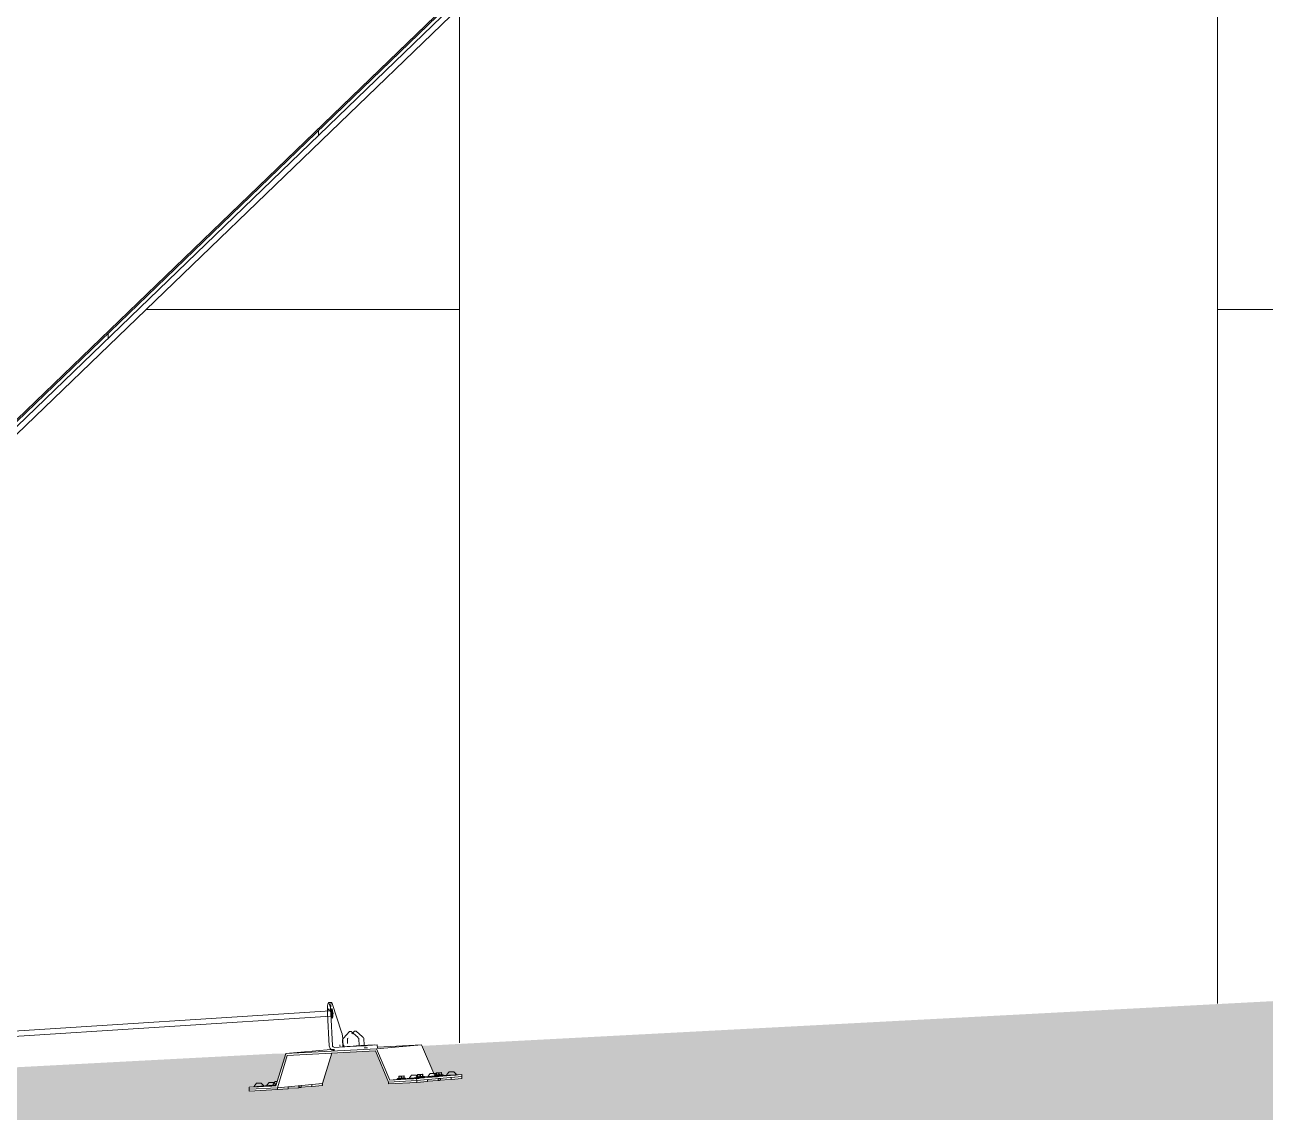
# Model space of a CAD drawing. Header units: millimetres. Extents: x 4237772 to 4686020, y -673 to 29459.
# Drawn here: x 4455952 to 4457909, y 11136 to 12852 of the extents above; entities that cross this region are included whole.
import ezdxf

# ---------------------------------------------------------------- set-up
doc = ezdxf.new("R2010")
doc.units = ezdxf.units.MM
for name, color, linetype, lineweight in [('A-ROOF-PATT', 132, 'Continuous', 5), ('A-WALL', 113, 'Continuous', 5), ('A-WALL-PATT', 111, 'Continuous', 5), ('Q-SPCQ', 91, 'Continuous', 5)]:
    doc.layers.add(name, color=color, linetype=linetype, lineweight=lineweight)

# ---------------------------------------------------------------- blocks, each defined once
blk = doc.blocks.new('Static Line_Sayfa_Metal Deck_Pan Mount - Up to 15 _ pitch - Max 2 Users-1848369-SECTION - GRIDS B1-B2')
at = {"layer": 'Q-SPCQ'}
for p, q in [((4430807.2, 11296.2), (4430069.5, 11248.9)), ((4430805.3, 11241.4), (4430802.7, 11291.9)), ((4430809, 11309.8), (4430804.1, 11309.5)), ((4430805.1, 11307.9), (4430810.9, 11289.9)), ((4430807.7, 11292.1), (4430810.3, 11241.7)), ((4430824.7, 11262.9), (4430810.1, 11308.1)), ((4430070, 11240.9), (4430807.7, 11288.2)), ((4430826.1, 11251.3), (4430826.6, 11252.2)), ((4430826.1, 11251.3), (4430826.7, 11239.7)), ((4430827.4, 11252.8), (4430826.6, 11252.2)), ((4430827.9, 11253.5), (4430827.4, 11252.8)), ((4430833.8, 11252), (4430834.3, 11252.9)), ((4430833.8, 11252), (4430834.2, 11245)), ((4430835.2, 11253.5), (4430834.3, 11252.9)), ((4430850.1, 11254.7), (4430850.6, 11254)), ((4430851.6, 11253.5), (4430850.6, 11254)), ((4430852.1, 11252.7), (4430851.6, 11253.5)), ((4430852.7, 11241), (4430852.1, 11252.7)), ((4430857.8, 11255.4), (4430858.3, 11254.7)), ((4430859.3, 11254.2), (4430858.3, 11254.7)), ((4430859.8, 11253.4), (4430859.3, 11254.2)), ((4430860.4, 11241.7), (4430859.8, 11253.4)), ((4430880, 11236.3), (4430736.6, 11228.9)), ((4430807.7, 11235.3), (4430736.6, 11228.9)), ((4430738.9, 11226), (4430878, 11233.2)), ((4430807.7, 11235.3), (4430813.6, 11235.6)), ((4430813.4, 11238.8), (4430835.2, 11240)), ((4430827, 11243.2), (4430826.8, 11247.3)), ((4430835.2, 11240), (4430860, 11241.2)), ((4430876.7, 11242.7), (4430855.3, 11241.6)), ((4430860.1, 11238), (4430865.7, 11238.3)), ((4430865.6, 11241.5), (4430873.3, 11242.2)), ((4430873.3, 11242.2), (4430881, 11242.9)), ((4430878, 11233.2), (4430898.7, 11184.1)), ((4430951, 11242.7), (4430880, 11236.3)), ((4430900.6, 11187.2), (4430880, 11236.3)), ((4430881.3, 11238), (4430881, 11242.9)), ((4430881.2, 11239.1), (4430951, 11242.7)), ((4430951, 11242.7), (4430971.7, 11193.6)), ((4430736.6, 11228.9), (4430721.2, 11178)), ((4430723.4, 11175.1), (4430738.9, 11226)), ((4430809.1, 11229.6), (4430794.5, 11181.5)), ((4430971.7, 11193.6), (4430900.6, 11187.2)), ((4430914.8, 11193.2), (4430918.5, 11193.3)), ((4430915.4, 11193.2), (4430914.8, 11193.2)), ((4430915, 11189.7), (4430914.8, 11193.2)), ((4430919.7, 11193.5), (4430915.4, 11193.2)), ((4430915.6, 11189.7), (4430915.4, 11193.2)), ((4430918.5, 11193.3), (4430922.7, 11193.6)), ((4430918.7, 11189.9), (4430918.5, 11193.3)), ((4430923.3, 11193.6), (4430919.7, 11193.5)), ((4430919.7, 11193.5), (4430919.8, 11190)), ((4430922.7, 11193.6), (4430923.3, 11193.6)), ((4430922.9, 11190.1), (4430922.7, 11193.6)), ((4430923.5, 11190.1), (4430923.3, 11193.6)), ((4431014.2, 11195.8), (4430943.1, 11189.4)), ((4431014.3, 11192.8), (4430943.3, 11186.4)), ((4430944.4, 11195.8), (4430948.1, 11196)), ((4430945, 11195.9), (4430944.4, 11195.8)), ((4430944.4, 11195.8), (4430944.6, 11192.3)), ((4430948.3, 11192.5), (4430944.6, 11192.3)), ((4430949.3, 11196.1), (4430945, 11195.9)), ((4430945, 11195.9), (4430945.2, 11192.4)), ((4430945.2, 11192.4), (4430949.4, 11192.6)), ((4430948.1, 11196), (4430952.3, 11196.2)), ((4430948.3, 11192.5), (4430948.1, 11196)), ((4430952.5, 11192.7), (4430948.3, 11192.5)), ((4430952.9, 11196.3), (4430949.3, 11196.1)), ((4430949.3, 11196.1), (4430949.4, 11192.6)), ((4430949.4, 11192.6), (4430953.1, 11192.8)), ((4430952.3, 11196.2), (4430952.9, 11196.3)), ((4430952.3, 11196.2), (4430952.5, 11192.7)), ((4430953.1, 11192.8), (4430952.5, 11192.7)), ((4430952.9, 11196.3), (4430953.1, 11192.8)), ((4430961.4, 11193.2), (4430961.5, 11191.7)), ((4430971.7, 11193.6), (4431014.2, 11195.8)), ((4430974, 11198.5), (4430977.7, 11198.7)), ((4430974.6, 11198.6), (4430974, 11198.5)), ((4430974, 11198.5), (4430974.2, 11195)), ((4430977.9, 11195.2), (4430974.2, 11195)), ((4430974.2, 11195), (4430974.8, 11195.1)), ((4430978.9, 11198.8), (4430974.6, 11198.6)), ((4430974.6, 11198.6), (4430974.8, 11195.1)), ((4430974.8, 11195.1), (4430979.1, 11195.3)), ((4430976, 11192.5), (4430975.9, 11194)), ((4430977.7, 11198.7), (4430981.9, 11198.9)), ((4430977.9, 11195.2), (4430977.7, 11198.7)), ((4430982.1, 11195.4), (4430977.9, 11195.2)), ((4430982.5, 11199), (4430978.9, 11198.8)), ((4430978.9, 11198.8), (4430979.1, 11195.3)), ((4430979.1, 11195.3), (4430982.7, 11195.5)), ((4430981.9, 11198.9), (4430982.5, 11199)), ((4430981.9, 11198.9), (4430982.1, 11195.4)), ((4430982.7, 11195.5), (4430982.1, 11195.4)), ((4430982.5, 11199), (4430982.7, 11195.5)), ((4430991, 11195.9), (4430991.1, 11194.4)), ((4430997.6, 11191.3), (4431014.3, 11192.8)), ((4431005.6, 11195.1), (4431005.6, 11196.6)), ((4431014.2, 11195.8), (4431014.3, 11192.8)), ((4431014.3, 11192.8), (4431014.5, 11189.8)), ((4430721.8, 11179.7), (4430678.7, 11175.8)), ((4430721.2, 11178), (4430678.7, 11175.8)), ((4430678.7, 11175.8), (4430678.9, 11172.8)), ((4430678.9, 11172.8), (4430723.4, 11175.1)), ((4430678.9, 11172.8), (4430723.4, 11175.1)), ((4430687.2, 11177.9), (4430687.2, 11176.4)), ((4430701.8, 11177.2), (4430701.7, 11178.7)), ((4430707, 11179), (4430707, 11177.5)), ((4430716.8, 11180.6), (4430716.8, 11179.1)), ((4430723.4, 11175.1), (4430794.5, 11181.5)), ((4430723.4, 11175.1), (4430740.2, 11176.6)), ((4430723.4, 11175.1), (4430723.6, 11172.1)), ((4430740.3, 11173.6), (4430723.6, 11172.1)), ((4430740.2, 11176.6), (4430740.3, 11173.6)), ((4430757.3, 11175.1), (4430740.3, 11174.2)), ((4430757.1, 11178.1), (4430758.9, 11178.3)), ((4430757.1, 11178.1), (4430757.3, 11175.1)), ((4430777.9, 11177), (4430757.2, 11175.9)), ((4430757.3, 11175.3), (4430760.9, 11175.4)), ((4430759.1, 11175.3), (4430757.3, 11175.1)), ((4430758.9, 11178.3), (4430760.8, 11178.4)), ((4430760.9, 11175.4), (4430759.1, 11175.3)), ((4430760.8, 11178.4), (4430760.9, 11175.4)), ((4430777.7, 11180), (4430794.5, 11181.5)), ((4430777.7, 11180), (4430777.9, 11177)), ((4430794.6, 11178.5), (4430777.9, 11177)), ((4430794.5, 11181.5), (4430794.6, 11178.5)), ((4430898.7, 11184.1), (4430943.3, 11186.4)), ((4430898.7, 11184.1), (4430943.3, 11186.4)), ((4430898.7, 11184.1), (4430898.9, 11181.1)), ((4430943.4, 11183.4), (4430898.9, 11181.1)), ((4430943.1, 11189.4), (4430900.6, 11187.2)), ((4430918.7, 11189.9), (4430915, 11189.7)), ((4430915, 11189.7), (4430915.6, 11189.7)), ((4430915.6, 11189.7), (4430919.8, 11190)), ((4430922.9, 11190.1), (4430918.7, 11189.9)), ((4430919.8, 11190), (4430923.5, 11190.1)), ((4430923.5, 11190.1), (4430922.9, 11190.1)), ((4430931.8, 11190.5), (4430931.8, 11189)), ((4430943.3, 11186.4), (4430943.1, 11189.4)), ((4430943.3, 11186.4), (4430960, 11187.9)), ((4430943.3, 11186.4), (4430943.4, 11183.4)), ((4430960.2, 11184.9), (4430943.4, 11183.4)), ((4430944.6, 11192.3), (4430945.2, 11192.4)), ((4430946.4, 11189.8), (4430946.3, 11191.3)), ((4430960.2, 11184.9), (4430960, 11187.9)), ((4430977.1, 11186.4), (4430960.1, 11185.6)), ((4430977, 11189.4), (4430978.8, 11189.6)), ((4430977, 11189.4), (4430977.1, 11186.4)), ((4430997.7, 11188.3), (4430977.1, 11187.2)), ((4430977.1, 11186.6), (4430980.8, 11186.8)), ((4430979, 11186.6), (4430977.1, 11186.4)), ((4430978.8, 11189.6), (4430980.6, 11189.8)), ((4430980.8, 11186.8), (4430979, 11186.6)), ((4430980.6, 11189.8), (4430980.8, 11186.8)), ((4430997.7, 11188.3), (4430997.6, 11191.3)), ((4431014.5, 11189.8), (4430997.7, 11188.3)), ((4430678.9, 11172.8), (4430679, 11169.8)), ((4430723.6, 11172.1), (4430679, 11169.8))]:
    blk.add_line(p, q, dxfattribs=at)
at = {"layer": 'Q-SPCQ', "flags": 128}
for points in [[(4430827.9, 11253.5), (4430837.1, 11263.7), (4430837.8, 11263.8), (4430838, 11263.8), (4430838.1, 11263.8), (4430838.2, 11263.8), (4430838.3, 11263.8), (4430838.3, 11263.8), (4430838.3, 11263.8), (4430838.3, 11263.8), (4430838.4, 11263.8), (4430838.4, 11263.8), (4430838.4, 11263.8), (4430838.4, 11263.8), (4430838.4, 11263.8), (4430838.4, 11263.8), (4430838.4, 11263.8), (4430838.4, 11263.8)], [(4430850.1, 11254.7), (4430839.8, 11263.8), (4430839.2, 11263.8), (4430838.9, 11263.8), (4430838.8, 11263.8), (4430838.8, 11263.8), (4430838.7, 11263.8), (4430838.7, 11263.8), (4430838.6, 11263.8), (4430838.6, 11263.8), (4430838.6, 11263.8), (4430838.6, 11263.8), (4430838.6, 11263.8), (4430838.6, 11263.8), (4430838.6, 11263.8), (4430838.6, 11263.8), (4430838.6, 11263.8), (4430838.5, 11263.8)], [(4430840.9, 11260), (4430844.9, 11264.4), (4430845.5, 11264.5), (4430845.8, 11264.5), (4430845.9, 11264.5), (4430845.9, 11264.5), (4430846, 11264.5), (4430846, 11264.5), (4430846, 11264.5), (4430846.1, 11264.5), (4430846.1, 11264.5), (4430846.1, 11264.5), (4430846.1, 11264.5), (4430846.1, 11264.5), (4430846.1, 11264.5), (4430846.1, 11264.5), (4430846.1, 11264.5), (4430846.1, 11264.5)], [(4430857.8, 11255.4), (4430847.6, 11264.5), (4430846.9, 11264.5), (4430846.7, 11264.5), (4430846.5, 11264.5), (4430846.5, 11264.5), (4430846.4, 11264.5), (4430846.4, 11264.5), (4430846.4, 11264.5), (4430846.4, 11264.5), (4430846.3, 11264.5), (4430846.3, 11264.5), (4430846.3, 11264.5), (4430846.3, 11264.5), (4430846.3, 11264.5), (4430846.3, 11264.5), (4430846.3, 11264.5), (4430846.3, 11264.5)], [(4430931.8, 11190.5), (4430935.1, 11194.7), (4430935.3, 11194.7), (4430935.4, 11194.7), (4430935.5, 11194.7), (4430935.5, 11194.7), (4430935.6, 11194.8), (4430935.6, 11194.8), (4430935.7, 11194.8), (4430935.7, 11194.8), (4430935.8, 11194.8), (4430935.8, 11194.8), (4430935.9, 11194.8), (4430936, 11194.8), (4430936, 11194.8), (4430936.1, 11194.8), (4430936.2, 11194.8), (4430936.3, 11194.8), (4430936.3, 11194.8), (4430936.4, 11194.8), (4430936.5, 11194.8), (4430936.6, 11194.8), (4430936.7, 11194.8), (4430936.8, 11194.8), (4430936.9, 11194.8), (4430937.1, 11194.8), (4430937.2, 11194.8), (4430937.3, 11194.9), (4430937.4, 11194.9), (4430937.5, 11194.9), (4430937.6, 11194.9), (4430937.8, 11194.9), (4430937.9, 11194.9), (4430938, 11194.9), (4430938.2, 11194.9), (4430938.3, 11194.9), (4430938.4, 11194.9), (4430938.5, 11194.9), (4430938.7, 11194.9), (4430938.8, 11194.9), (4430938.9, 11194.9), (4430939.1, 11194.9), (4430939.2, 11195), (4430939.3, 11195)], [(4430946.3, 11191.3), (4430942.6, 11195.1), (4430942.4, 11195.1), (4430942.3, 11195.1), (4430942.2, 11195.1), (4430942.2, 11195.1), (4430942.1, 11195.1), (4430942.1, 11195.1), (4430942, 11195.1), (4430942, 11195.1), (4430941.9, 11195.1), (4430941.9, 11195.1), (4430941.8, 11195.1), (4430941.7, 11195.1), (4430941.7, 11195.1), (4430941.6, 11195.1), (4430941.5, 11195.1), (4430941.4, 11195.1), (4430941.3, 11195.1), (4430941.3, 11195.1), (4430941.2, 11195.1), (4430941.1, 11195), (4430941, 11195), (4430940.9, 11195), (4430940.7, 11195), (4430940.6, 11195), (4430940.5, 11195), (4430940.4, 11195), (4430940.3, 11195), (4430940.2, 11195), (4430940, 11195), (4430939.9, 11195), (4430939.8, 11195), (4430939.7, 11195), (4430939.5, 11195), (4430939.4, 11195), (4430939.3, 11195)], [(4430941.7, 11190.7), (4430942.9, 11192.2), (4430943, 11192.3), (4430943.1, 11192.3), (4430943.1, 11192.3), (4430943.2, 11192.3), (4430943.2, 11192.3), (4430943.3, 11192.3), (4430943.3, 11192.3), (4430943.4, 11192.3), (4430943.5, 11192.3), (4430943.6, 11192.3), (4430943.7, 11192.3), (4430943.8, 11192.3), (4430943.9, 11192.3), (4430944.1, 11192.3), (4430944.2, 11192.3), (4430944.4, 11192.4), (4430944.5, 11192.4), (4430944.7, 11192.4), (4430944.8, 11192.4), (4430945, 11192.4), (4430945.2, 11192.4), (4430945.3, 11192.4), (4430945.5, 11192.4), (4430945.7, 11192.4), (4430945.9, 11192.4), (4430946.1, 11192.5), (4430946.3, 11192.5), (4430946.5, 11192.5), (4430946.8, 11192.5), (4430947, 11192.5), (4430947.2, 11192.5), (4430947.4, 11192.5), (4430947.6, 11192.5), (4430947.9, 11192.5), (4430948.1, 11192.6), (4430948.3, 11192.6), (4430948.6, 11192.6), (4430948.8, 11192.6), (4430949, 11192.6), (4430949.3, 11192.6), (4430949.5, 11192.6), (4430949.6, 11192.6)], [(4430956.2, 11191.5), (4430954.8, 11192.9), (4430954.7, 11192.9), (4430954.7, 11192.9), (4430954.6, 11192.9), (4430954.6, 11192.9), (4430954.5, 11192.9), (4430954.4, 11192.9), (4430954.4, 11192.9), (4430954.3, 11192.9), (4430954.2, 11192.9), (4430954.1, 11192.9), (4430954, 11192.8), (4430953.9, 11192.8), (4430953.8, 11192.8), (4430953.6, 11192.8), (4430953.5, 11192.8), (4430953.4, 11192.8), (4430953.2, 11192.8), (4430953, 11192.8), (4430952.9, 11192.8), (4430952.7, 11192.8), (4430952.5, 11192.8), (4430952.4, 11192.8), (4430952.2, 11192.8), (4430952, 11192.8), (4430951.8, 11192.7), (4430951.6, 11192.7), (4430951.4, 11192.7), (4430951.2, 11192.7), (4430950.9, 11192.7), (4430950.7, 11192.7), (4430950.5, 11192.7), (4430950.3, 11192.7), (4430950.1, 11192.7), (4430949.8, 11192.6), (4430949.6, 11192.6), (4430949.6, 11192.6)], [(4430961.4, 11193.2), (4430964.7, 11197.4), (4430964.9, 11197.4), (4430965, 11197.4), (4430965.1, 11197.4), (4430965.1, 11197.4), (4430965.2, 11197.4), (4430965.2, 11197.4), (4430965.3, 11197.4), (4430965.3, 11197.4), (4430965.4, 11197.4), (4430965.4, 11197.4), (4430965.5, 11197.4), (4430965.6, 11197.4), (4430965.6, 11197.4), (4430965.7, 11197.4), (4430965.8, 11197.5), (4430965.9, 11197.5), (4430966, 11197.5), (4430966, 11197.5), (4430966.1, 11197.5), (4430966.2, 11197.5), (4430966.3, 11197.5), (4430966.4, 11197.5), (4430966.5, 11197.5), (4430966.7, 11197.5), (4430966.8, 11197.5), (4430966.9, 11197.5), (4430967, 11197.5), (4430967.1, 11197.5), (4430967.3, 11197.5), (4430967.4, 11197.5), (4430967.5, 11197.5), (4430967.6, 11197.6), (4430967.8, 11197.6), (4430967.9, 11197.6), (4430968, 11197.6), (4430968.2, 11197.6), (4430968.3, 11197.6), (4430968.4, 11197.6), (4430968.5, 11197.6), (4430968.7, 11197.6), (4430968.8, 11197.6), (4430968.9, 11197.6)], [(4430975.9, 11194), (4430972.2, 11197.8), (4430972, 11197.8), (4430971.9, 11197.8), (4430971.8, 11197.8), (4430971.8, 11197.8), (4430971.7, 11197.8), (4430971.7, 11197.8), (4430971.6, 11197.8), (4430971.6, 11197.8), (4430971.5, 11197.8), (4430971.5, 11197.7), (4430971.4, 11197.7), (4430971.3, 11197.7), (4430971.3, 11197.7), (4430971.2, 11197.7), (4430971.1, 11197.7), (4430971, 11197.7), (4430971, 11197.7), (4430970.9, 11197.7), (4430970.8, 11197.7), (4430970.7, 11197.7), (4430970.6, 11197.7), (4430970.5, 11197.7), (4430970.4, 11197.7), (4430970.2, 11197.7), (4430970.1, 11197.7), (4430970, 11197.7), (4430969.9, 11197.7), (4430969.8, 11197.7), (4430969.7, 11197.7), (4430969.5, 11197.7), (4430969.4, 11197.6), (4430969.3, 11197.6), (4430969.1, 11197.6), (4430969, 11197.6), (4430968.9, 11197.6)], [(4430971.3, 11193.4), (4430972.5, 11194.9), (4430972.6, 11194.9), (4430972.7, 11194.9), (4430972.7, 11194.9), (4430972.8, 11194.9), (4430972.8, 11194.9), (4430972.9, 11194.9), (4430973, 11195), (4430973, 11195), (4430973.1, 11195), (4430973.2, 11195), (4430973.3, 11195), (4430973.4, 11195), (4430973.6, 11195), (4430973.7, 11195), (4430973.8, 11195), (4430974, 11195), (4430974.1, 11195), (4430974.3, 11195), (4430974.4, 11195), (4430974.6, 11195.1), (4430974.8, 11195.1), (4430975, 11195.1), (4430975.1, 11195.1), (4430975.3, 11195.1), (4430975.5, 11195.1), (4430975.7, 11195.1), (4430975.9, 11195.1), (4430976.1, 11195.1), (4430976.4, 11195.1), (4430976.6, 11195.2), (4430976.8, 11195.2), (4430977, 11195.2), (4430977.2, 11195.2), (4430977.5, 11195.2), (4430977.7, 11195.2), (4430977.9, 11195.2), (4430978.2, 11195.2), (4430978.4, 11195.3), (4430978.6, 11195.3), (4430978.9, 11195.3), (4430979.1, 11195.3), (4430979.2, 11195.3)], [(4430985.8, 11194.1), (4430984.4, 11195.5), (4430984.3, 11195.5), (4430984.3, 11195.5), (4430984.2, 11195.5), (4430984.2, 11195.5), (4430984.1, 11195.5), (4430984, 11195.5), (4430984, 11195.5), (4430983.9, 11195.5), (4430983.8, 11195.5), (4430983.7, 11195.5), (4430983.6, 11195.5), (4430983.5, 11195.5), (4430983.4, 11195.5), (4430983.2, 11195.5), (4430983.1, 11195.5), (4430983, 11195.5), (4430982.8, 11195.5), (4430982.7, 11195.5), (4430982.5, 11195.5), (4430982.3, 11195.5), (4430982.1, 11195.4), (4430982, 11195.4), (4430981.8, 11195.4), (4430981.6, 11195.4), (4430981.4, 11195.4), (4430981.2, 11195.4), (4430981, 11195.4), (4430980.8, 11195.4), (4430980.6, 11195.4), (4430980.3, 11195.4), (4430980.1, 11195.3), (4430979.9, 11195.3), (4430979.7, 11195.3), (4430979.4, 11195.3), (4430979.2, 11195.3), (4430979.2, 11195.3)], [(4430991, 11195.9), (4430994.3, 11200), (4430994.5, 11200.1), (4430994.6, 11200.1), (4430994.7, 11200.1), (4430994.7, 11200.1), (4430994.8, 11200.1), (4430994.8, 11200.1), (4430994.9, 11200.1), (4430994.9, 11200.1), (4430995, 11200.1), (4430995, 11200.1), (4430995.1, 11200.1), (4430995.2, 11200.1), (4430995.2, 11200.1), (4430995.3, 11200.1), (4430995.4, 11200.1), (4430995.5, 11200.1), (4430995.6, 11200.1), (4430995.6, 11200.1), (4430995.7, 11200.1), (4430995.8, 11200.1), (4430995.9, 11200.1), (4430996, 11200.2), (4430996.2, 11200.2), (4430996.3, 11200.2), (4430996.4, 11200.2), (4430996.5, 11200.2), (4430996.6, 11200.2), (4430996.7, 11200.2), (4430996.9, 11200.2), (4430997, 11200.2), (4430997.1, 11200.2), (4430997.2, 11200.2), (4430997.4, 11200.2), (4430997.5, 11200.2), (4430997.6, 11200.2), (4430997.8, 11200.2), (4430997.9, 11200.3), (4430998, 11200.3), (4430998.2, 11200.3), (4430998.3, 11200.3), (4430998.4, 11200.3), (4430998.5, 11200.3)], [(4431005.6, 11196.6), (4431001.8, 11200.4), (4431001.6, 11200.4), (4431001.5, 11200.4), (4431001.4, 11200.4), (4431001.4, 11200.4), (4431001.3, 11200.4), (4431001.3, 11200.4), (4431001.2, 11200.4), (4431001.2, 11200.4), (4431001.1, 11200.4), (4431001.1, 11200.4), (4431001, 11200.4), (4431001, 11200.4), (4431000.9, 11200.4), (4431000.8, 11200.4), (4431000.7, 11200.4), (4431000.6, 11200.4), (4431000.6, 11200.4), (4431000.5, 11200.4), (4431000.4, 11200.4), (4431000.3, 11200.4), (4431000.2, 11200.4), (4431000.1, 11200.4), (4431000, 11200.4), (4430999.8, 11200.4), (4430999.7, 11200.3), (4430999.6, 11200.3), (4430999.5, 11200.3), (4430999.4, 11200.3), (4430999.3, 11200.3), (4430999.1, 11200.3), (4430999, 11200.3), (4430998.9, 11200.3), (4430998.8, 11200.3), (4430998.6, 11200.3), (4430998.5, 11200.3)], [(4430687.2, 11177.9), (4430690.5, 11182.1), (4430690.7, 11182.1), (4430690.8, 11182.1), (4430690.9, 11182.1), (4430690.9, 11182.1), (4430691, 11182.1), (4430691, 11182.1), (4430691.1, 11182.2), (4430691.1, 11182.2), (4430691.2, 11182.2), (4430691.2, 11182.2), (4430691.3, 11182.2), (4430691.3, 11182.2), (4430691.4, 11182.2), (4430691.5, 11182.2), (4430691.6, 11182.2), (4430691.7, 11182.2), (4430691.7, 11182.2), (4430691.8, 11182.2), (4430691.9, 11182.2), (4430692, 11182.2), (4430692.1, 11182.2), (4430692.2, 11182.2), (4430692.3, 11182.2), (4430692.4, 11182.2), (4430692.6, 11182.2), (4430692.7, 11182.2), (4430692.8, 11182.3), (4430692.9, 11182.3), (4430693, 11182.3), (4430693.2, 11182.3), (4430693.3, 11182.3), (4430693.4, 11182.3), (4430693.5, 11182.3), (4430693.7, 11182.3), (4430693.8, 11182.3), (4430693.9, 11182.3), (4430694.1, 11182.3), (4430694.2, 11182.3), (4430694.3, 11182.3), (4430694.5, 11182.3), (4430694.6, 11182.3), (4430694.7, 11182.4)], [(4430701.7, 11178.7), (4430698, 11182.5), (4430697.8, 11182.5), (4430697.7, 11182.5), (4430697.6, 11182.5), (4430697.6, 11182.5), (4430697.5, 11182.5), (4430697.5, 11182.5), (4430697.4, 11182.5), (4430697.4, 11182.5), (4430697.3, 11182.5), (4430697.3, 11182.5), (4430697.2, 11182.5), (4430697.1, 11182.5), (4430697.1, 11182.5), (4430697, 11182.5), (4430696.9, 11182.5), (4430696.8, 11182.5), (4430696.7, 11182.5), (4430696.6, 11182.5), (4430696.6, 11182.4), (4430696.5, 11182.4), (4430696.4, 11182.4), (4430696.2, 11182.4), (4430696.1, 11182.4), (4430696, 11182.4), (4430695.9, 11182.4), (4430695.8, 11182.4), (4430695.7, 11182.4), (4430695.6, 11182.4), (4430695.4, 11182.4), (4430695.3, 11182.4), (4430695.2, 11182.4), (4430695.1, 11182.4), (4430694.9, 11182.4), (4430694.8, 11182.4), (4430694.7, 11182.4)], [(4430707, 11179), (4430710.3, 11183.1), (4430710.5, 11183.1), (4430710.6, 11183.2), (4430710.7, 11183.2), (4430710.7, 11183.2), (4430710.8, 11183.2), (4430710.8, 11183.2), (4430710.9, 11183.2), (4430710.9, 11183.2), (4430711, 11183.2), (4430711, 11183.2), (4430711.1, 11183.2), (4430711.2, 11183.2), (4430711.2, 11183.2), (4430711.3, 11183.2), (4430711.4, 11183.2), (4430711.5, 11183.2), (4430711.5, 11183.2), (4430711.6, 11183.2), (4430711.7, 11183.2), (4430711.8, 11183.2), (4430711.9, 11183.2), (4430712, 11183.2), (4430712.1, 11183.2), (4430712.3, 11183.3), (4430712.4, 11183.3), (4430712.5, 11183.3), (4430712.6, 11183.3), (4430712.7, 11183.3), (4430712.8, 11183.3), (4430713, 11183.3), (4430713.1, 11183.3), (4430713.2, 11183.3), (4430713.4, 11183.3), (4430713.5, 11183.3), (4430713.6, 11183.3), (4430713.7, 11183.3), (4430713.9, 11183.3), (4430714, 11183.3), (4430714.1, 11183.4), (4430714.3, 11183.4), (4430714.4, 11183.4), (4430714.5, 11183.4)], [(4430721.5, 11179.7), (4430717.8, 11183.5), (4430717.6, 11183.5), (4430717.5, 11183.5), (4430717.4, 11183.5), (4430717.4, 11183.5), (4430717.3, 11183.5), (4430717.3, 11183.5), (4430717.2, 11183.5), (4430717.2, 11183.5), (4430717.1, 11183.5), (4430717.1, 11183.5), (4430717, 11183.5), (4430716.9, 11183.5), (4430716.9, 11183.5), (4430716.8, 11183.5), (4430716.7, 11183.5), (4430716.6, 11183.5), (4430716.5, 11183.5), (4430716.5, 11183.5), (4430716.4, 11183.5), (4430716.3, 11183.5), (4430716.2, 11183.5), (4430716.1, 11183.5), (4430715.9, 11183.4), (4430715.8, 11183.4), (4430715.7, 11183.4), (4430715.6, 11183.4), (4430715.5, 11183.4), (4430715.4, 11183.4), (4430715.2, 11183.4), (4430715.1, 11183.4), (4430715, 11183.4), (4430714.9, 11183.4), (4430714.7, 11183.4), (4430714.6, 11183.4), (4430714.5, 11183.4)], [(4430716.8, 11180.6), (4430720.1, 11184.8), (4430720.3, 11184.8), (4430720.4, 11184.8), (4430720.5, 11184.8), (4430720.5, 11184.8), (4430720.6, 11184.8), (4430720.6, 11184.8), (4430720.7, 11184.8), (4430720.7, 11184.8), (4430720.8, 11184.8), (4430720.8, 11184.8), (4430720.9, 11184.8), (4430721, 11184.8), (4430721, 11184.8), (4430721.1, 11184.8), (4430721.2, 11184.8), (4430721.3, 11184.9), (4430721.3, 11184.9), (4430721.4, 11184.9), (4430721.5, 11184.9), (4430721.6, 11184.9), (4430721.7, 11184.9), (4430721.8, 11184.9), (4430721.9, 11184.9), (4430722.1, 11184.9), (4430722.2, 11184.9), (4430722.3, 11184.9), (4430722.4, 11184.9), (4430722.5, 11184.9), (4430722.6, 11184.9), (4430722.8, 11184.9), (4430722.9, 11184.9), (4430723, 11185), (4430723.2, 11185)], [(4430912.1, 11188), (4430913.3, 11189.6), (4430913.4, 11189.6), (4430913.5, 11189.6), (4430913.5, 11189.6), (4430913.6, 11189.6), (4430913.6, 11189.6), (4430913.7, 11189.6), (4430913.7, 11189.6), (4430913.8, 11189.6), (4430913.9, 11189.6), (4430914, 11189.6), (4430914.1, 11189.6), (4430914.2, 11189.7), (4430914.3, 11189.7), (4430914.5, 11189.7), (4430914.6, 11189.7), (4430914.7, 11189.7), (4430914.9, 11189.7), (4430915.1, 11189.7), (4430915.2, 11189.7), (4430915.4, 11189.7), (4430915.6, 11189.7), (4430915.7, 11189.7), (4430915.9, 11189.8), (4430916.1, 11189.8), (4430916.3, 11189.8), (4430916.5, 11189.8), (4430916.7, 11189.8), (4430916.9, 11189.8), (4430917.2, 11189.8), (4430917.4, 11189.8), (4430917.6, 11189.8), (4430917.8, 11189.9), (4430918, 11189.9), (4430918.3, 11189.9), (4430918.5, 11189.9), (4430918.7, 11189.9), (4430919, 11189.9), (4430919.2, 11189.9), (4430919.4, 11189.9), (4430919.6, 11190), (4430919.9, 11190), (4430920, 11190)], [(4430926.6, 11188.8), (4430925.2, 11190.2), (4430925.1, 11190.2), (4430925, 11190.2), (4430925, 11190.2), (4430924.9, 11190.2), (4430924.9, 11190.2), (4430924.8, 11190.2), (4430924.8, 11190.2), (4430924.7, 11190.2), (4430924.6, 11190.2), (4430924.5, 11190.2), (4430924.4, 11190.2), (4430924.3, 11190.2), (4430924.2, 11190.2), (4430924, 11190.2), (4430923.9, 11190.2), (4430923.7, 11190.2), (4430923.6, 11190.2), (4430923.4, 11190.1), (4430923.3, 11190.1), (4430923.1, 11190.1), (4430922.9, 11190.1), (4430922.8, 11190.1), (4430922.6, 11190.1), (4430922.4, 11190.1), (4430922.2, 11190.1), (4430922, 11190.1), (4430921.8, 11190.1), (4430921.6, 11190.1), (4430921.3, 11190), (4430921.1, 11190), (4430920.9, 11190), (4430920.7, 11190), (4430920.5, 11190), (4430920.2, 11190), (4430920, 11190), (4430920, 11190)]]:
    blk.add_lwpolyline(points, dxfattribs=at)
at = {"layer": 'Q-SPCQ'}
for centre, major_axis, ratio, start_param, end_param in [((4430805, 11292.1), (-0.9, 17.5), 0.129148, 5.834342, 7.858924), ((4430809.9, 11292.3), (-0.9, 17.5), 0.129148, 5.834342, 7.858924), ((4430805, 11292.1), (-0.39, 7.49), 0.129148, 5.24093, 7.073526), ((4430807.4, 11292.2), (-0.36, 3.98), 0.991613, 4.67446, 6.245256), ((4430809.9, 11292.3), (-0.39, 7.49), 0.129148, 4.717331, 7.858924), ((4430809.9, 11292.3), (-0.39, 7.49), 0.129148, 1.575739, 4.717331), ((4430807.4, 11292.2), (-0.36, 3.98), 0.991613, 3.627263, 4.67446), ((4430824.6, 11247.1), (-0.9, 17.5), 0.129148, 4.717331, 5.834342), ((4430813.3, 11241.8), (-0.72, 7.97), 0.991613, 1.532867, 3.103664), ((4430813.3, 11241.8), (-0.27, 2.99), 0.991613, 1.532867, 3.103664), ((4430830, 11243.3), (-0.72, 7.97), 0.991613, 1.532867, 1.794667), ((4430839.7, 11240.4), (13, 0.7), 0.004901, 3.141593, 4.582878), ((4430839.7, 11240.4), (13, 0.7), 0.004901, 2.600407, 3.012082), ((4430830, 11243.3), (-0.27, 2.99), 0.991613, 1.532867, 2.580065), ((4430839.7, 11240.4), (13, 0.7), 0.004901, 4.582878, 6.153674), ((4430847.4, 11241.1), (13, 0.7), 0.004901, 4.734789, 7.155319), ((4430839.7, 11240.4), (13, 0.7), 0.004901, 0, 0.872133), ((4430860.6, 11241.3), (4.99, 0.26), 0.004901, 4.582878, 6.153674), ((4430968.7, 11192.1), (7.29, 0.38), 0.004901, 4.582878, 7.724471), ((4430978.5, 11193.7), (7.27, 0.38), 0.004901, 1.441285, 4.582878), ((4430978.5, 11193.7), (7.27, 0.38), 0.004901, 4.582878, 7.724471), ((4430998.3, 11194.8), (7.29, 0.38), 0.004901, 1.441285, 4.582878), ((4430998.3, 11194.8), (7.29, 0.38), 0.004901, 4.582878, 7.724471), ((4430694.5, 11176.8), (7.29, 0.38), 0.004901, 1.441285, 4.582878), ((4430694.5, 11176.8), (7.29, 0.38), 0.004901, 4.582878, 7.724471), ((4430714.3, 11177.8), (7.29, 0.38), 0.004901, 1.441285, 4.582878), ((4430714.3, 11177.8), (7.29, 0.38), 0.004901, 4.582878, 6.283185), ((4430714.3, 11177.8), (7.29, 0.38), 0.004901, 0.394088, 1.441285), ((4430724.1, 11179.5), (7.29, 0.38), 0.004901, 1.96472, 4.310386), ((4430919.3, 11188.4), (7.27, 0.38), 0.004901, 1.441285, 4.582878), ((4430919.3, 11188.4), (7.27, 0.38), 0.004901, 4.582878, 7.724471), ((4430939.1, 11189.4), (7.29, 0.38), 0.004901, 1.441285, 4.582878), ((4430939.1, 11189.4), (7.29, 0.38), 0.004901, 4.582878, 7.724471), ((4430948.9, 11191.1), (7.27, 0.38), 0.004901, 1.441285, 4.582878), ((4430948.9, 11191.1), (7.27, 0.38), 0.004901, 4.582878, 7.724471), ((4430968.7, 11192.1), (7.29, 0.38), 0.004901, 1.441285, 4.582878)]:
    blk.add_ellipse(centre, major_axis=major_axis, ratio=ratio, start_param=start_param, end_param=end_param, dxfattribs=at)

msp = doc.modelspace()

# ---------------------------------------------------------------- hatches: boundary and pattern name
at = {"layer": 'A-ROOF-PATT'}
h = msp.add_hatch(dxfattribs=at)
h.set_pattern_fill('FP_187', color=256, style=0, pattern_type=2)
h.set_pattern_definition([(3.013, (37691.9309, -226018.123), (-31.18210451525, -1.0529e-05), [])])
h.paths.add_polyline_path([(4446822.7, 10371.9), (4446831.5, 10372.4), (4446831.7, 10369.1), (4446837.2, 10370), (4446837.1, 10372.7), (4446822.1, 10371.9)])
h.paths.add_polyline_path([(4447460.8, 10390.4), (4447461.4, 10390.4), (4447460.8, 10426.5)])
h.paths.add_polyline_path([(4435506.2, 9766.6), (4446705.4, 10350.9), (4446710.4, 10360.2), (4446785.1, 10367.4), (4446784.9, 10370), (4446800.8, 10373.4), (4446800.3, 10382.5), (4446826.3, 10384), (4446826.9, 10372.6), (4446852.5, 10373.8), (4446852.8, 10370.2), (4446922.5, 10373.8), (4446927.3, 10362.5), (4447460.8, 10390.4), (4447462.7, 10427.3), (4447531.2, 10432.2), (4447531.1, 10434.1), (4447580.2, 10434.4), (4447580.2, 10434.2), (4447680.2, 10437.1), (4447680.7, 10432.2), (4447684.4, 10402), (4461505.4, 11123.2), (4461702.7, 11188.8), (4461702.7, 11216.8), (4461413.3, 11202), (4461413.3, 11495.4), (4461113.1, 11479.6), (4461111.4, 11277.7), (4460816.9, 11226.6), (4460803.9, 11228.3), (4460788.7, 11235.7), (4460779, 11244.5), (4460771.9, 11255.5), (4460768, 11268), (4460767.5, 11281), (4460770.3, 11293.8), (4460775.3, 11303.8), (4460785.5, 11315), (4460797.5, 11322.2), (4460814.6, 11327), (4461013.1, 11362), (4461013.1, 11474.3), (4456579.3, 11241.1), (4456599.2, 11193.6), (4456641.7, 11195.8), (4456641.7, 11189.8), (4456526.4, 11181.1), (4456524.9, 11187.2), (4456505.6, 11233.2), (4456436.4, 11228.9), (4456419.8, 11178.3), (4456306.6, 11169.8), (4456306.4, 11175.8), (4456349.2, 11179.6), (4456366.4, 11229.1), (4456348.5, 11228.9), (4455705.8, 11195.1), (4455707.7, 11174), (4455697.4, 11174.6), (4455696, 11175), (4455694.3, 11174.9), (4455693.6, 11194.5), (4454961.7, 11155.2), (4454964.9, 11107.2), (4454954.6, 11107.7), (4454953.8, 11108.2), (4454951.5, 11108.1), (4454949.8, 11155.3), (4454420.5, 11126), (4454221.1, 11106), (4454218.8, 11104), (4454220.6, 11056.5), (4454222.1, 11040.3), (4454211.8, 11040.9), (4454211.1, 11041.4), (4454208.8, 11041.3), (4454206.2, 11096.3), (4454207, 11103.2), (4454208.5, 11103.3), (4454208.5, 11104.4), (4454203, 11105.2), (4454198.4, 11106), (4453478.3, 11039.1), (4453476, 11037.1), (4453477.9, 10989.7), (4453479.4, 10973.5), (4453469.1, 10974.1), (4453468.3, 10974.5), (4453466, 10974.4), (4453463.5, 11029.4), (4453464.3, 11036.4), (4453465.7, 11036.5), (4453465.7, 11037.5), (4453460.3, 11038.3), (4453455.7, 11039.1), (4452735.5, 10972.3), (4452733.2, 10970.3), (4452735.1, 10922.9), (4452736.6, 10906.7), (4452726.3, 10907.2), (4452725.5, 10907.7), (4452723.2, 10907.6), (4452720.7, 10962.6), (4452721.5, 10969.6), (4452723, 10969.6), (4452722.9, 10970.7), (4452717.5, 10971.5), (4452712.9, 10972.3), (4451992.8, 10905.4), (4451990.4, 10903.5), (4451992.3, 10856), (4451993.8, 10839.8), (4451983.5, 10840.4), (4451982.7, 10840.9), (4451980.5, 10840.7), (4451977.9, 10895.7), (4451978.7, 10902.7), (4451980.2, 10902.8), (4451980.1, 10903.9), (4451974.7, 10904.7), (4451970.1, 10905.5), (4451250, 10838.6), (4451247.7, 10836.6), (4451249.5, 10789.2), (4451251.1, 10773), (4451240.7, 10773.6), (4451240, 10774), (4451237.7, 10773.9), (4451235.1, 10828.9), (4451235.9, 10835.9), (4451237.4, 10836), (4451237.4, 10837), (4451232, 10837.8), (4451227.3, 10838.6), (4450507.2, 10771.8), (4450504.9, 10769.8), (4450506.8, 10722.3), (4450508.3, 10706.2), (4450498, 10706.7), (4450497.2, 10707.2), (4450494.9, 10707.1), (4450492.4, 10762.1), (4450493.2, 10769.1), (4450494.7, 10769.1), (4450494.6, 10770.2), (4450489.2, 10771), (4450484.6, 10771.8), (4449764.4, 10704.9), (4449762.1, 10703), (4449764, 10655.5), (4449765.5, 10639.3), (4449755.2, 10639.9), (4449755, 10640.4), (4449752.1, 10640.2), (4449749.6, 10695.2), (4449750.4, 10702.2), (4449751.9, 10702.3), (4449751.8, 10703.4), (4449746.4, 10704.2), (4449741.8, 10705), (4449021.7, 10638.1), (4449019.4, 10636.1), (4449021.2, 10588.7), (4449022.7, 10572.5), (4449012.4, 10573.1), (4449011.7, 10573.5), (4449009.4, 10573.4), (4449006.8, 10628.4), (4449007.6, 10635.4), (4449009.1, 10635.5), (4449009, 10636.5), (4449003.6, 10637.3), (4448999, 10638.1), (4448278.9, 10571.3), (4448276.6, 10569.3), (4448279.4, 10511.8), (4448280, 10505.6), (4448269.6, 10507), (4448269.5, 10506.7), (4448266.6, 10508.8), (4448264, 10561.6), (4448264.8, 10568.6), (4448266.3, 10568.6), (4448266.3, 10569.7), (4448260.9, 10570.5), (4448256.3, 10571.3), (4447536.1, 10504.4), (4447533.8, 10502.4), (4447535.7, 10455), (4447537.2, 10438.8), (4447526.9, 10438.8), (4447526.1, 10439.8), (4447523.8, 10439.7), (4447521.3, 10494.7), (4447522.1, 10501.7), (4447523.6, 10501.8), (4447523.5, 10502.8), (4447518.1, 10503.6), (4447513.4, 10507.6), (4447513.2, 10511.2), (4447524.1, 10515.9), (4447537.5, 10515.4), (4447540.4, 10514.9), (4448261.8, 10581.9), (4448264.1, 10582.5), (4448280.3, 10582.3), (4448283.2, 10581.7), (4449006, 10648), (4449006.8, 10649.4), (4449023.1, 10649.1), (4449025.9, 10648.6), (4449747.3, 10715.6), (4449749.6, 10716.2), (4449765.8, 10715.9), (4449768.7, 10715.4), (4450490.1, 10782.4), (4450492.4, 10783), (4450508.6, 10782.8), (4450511.5, 10782.2), (4451232.9, 10849.3), (4451235.2, 10849.9), (4451251.4, 10849.6), (4451254.3, 10849.1), (4451975.6, 10916.1), (4451977.9, 10916.7), (4451994.1, 10916.4), (4451997, 10915.9), (4452718.4, 10982.9), (4452720.7, 10983.5), (4452736.9, 10983.3), (4452739.8, 10982.8), (4453461.2, 11049.8), (4453463.5, 11050.4), (4453479.7, 11050.1), (4453482.6, 11049.6), (4453969.2, 11093.5), (4435680.2, 9779.1)])
h.paths.add_polyline_path([(4446778.8, 10354.8), (4446851.4, 10360), (4446849.5, 10364.3), (4446780.4, 10360), (4446779.5, 10357.1)])
h.paths.add_polyline_path([(4446805.3, 10371.6), (4446806.8, 10373.8), (4446805.4, 10373.4)])
h.paths.add_polyline_path([(4446781.8, 10372.8), (4446781.8, 10392.8), (4446777.1, 10392.8), (4446786.9, 10439.9), (4446791.8, 10440.2), (4446796.6, 10391.1), (4446798.5, 10374.3), (4446784.9, 10373.1)])
h.paths.add_polyline_path([(4446800.2, 10384.7), (4446802.9, 10389.4), (4446810.6, 10391.8), (4446827, 10386.4), (4446802.9, 10384.8)])
h.paths.add_polyline_path([(4447531.1, 10434.1), (4447588, 10437.4), (4447534.7, 10434.3)])
h.paths.add_polyline_path([(4448198.5, 10438.4), (4448198.3, 10441.4), (4448204.4, 10444.2), (4448204.3, 10452.2), (4448205.5, 10494.1), (4448274, 10498.5), (4448274, 10500.9), (4448330.7, 10504.2), (4448322.9, 10503.5), (4448323, 10501.1), (4448423, 10504), (4448425, 10481.1), (4448427.5, 10454.7), (4448427.3, 10453.7), (4448427.2, 10451.4), (4448203.5, 10438.7)])
h.paths.add_polyline_path([(4447560.9, 10438.8), (4447560.5, 10446.2), (4447581.5, 10447), (4447581.9, 10439.9), (4447561.3, 10438.8)])
h.paths.add_polyline_path([(4447561.2, 10453.4), (4447567.5, 10455.8), (4447568.3, 10454.9), (4447565.3, 10454.2)])
h.paths.add_polyline_path([(4447563.8, 10449.5), (4447563.8, 10452.9), (4447568.3, 10454.2), (4447570.2, 10455.8), (4447575, 10455.8), (4447578.6, 10452.2), (4447577.4, 10450.3), (4447568.3, 10449.8)])
h.paths.add_polyline_path([(4448941.3, 10505.3), (4448941.1, 10508.3), (4448947.2, 10511), (4448947.1, 10519.1), (4448948.3, 10560.9), (4449016.7, 10565.4), (4449016.8, 10567.8), (4449073.5, 10571), (4449065.6, 10570.3), (4449065.8, 10567.9), (4449165.8, 10570.8), (4449166.7, 10560.6), (4449170.2, 10521.5), (4449170.1, 10520.5), (4449170, 10518.3), (4448948.6, 10505.7)])
h.paths.add_polyline_path([(4448303.7, 10505.6), (4448303.3, 10513), (4448324.4, 10511.8), (4448324.6, 10506.7), (4448304, 10505.6)])
h.paths.add_polyline_path([(4448304, 10520.2), (4448310.2, 10522.6), (4448311.1, 10521.7), (4448308.1, 10521.1)])
h.paths.add_polyline_path([(4448306.6, 10516.4), (4448306.6, 10519.8), (4448311.1, 10521.1), (4448313, 10522.6), (4448317.8, 10522.6), (4448321.3, 10519), (4448320.2, 10517.1), (4448311.1, 10516.6)])
h.paths.add_polyline_path([(4449684, 10572.1), (4449683.9, 10575.1), (4449690, 10577.9), (4449689.8, 10585.9), (4449691, 10627.8), (4449759.5, 10632.2), (4449759.5, 10634.6), (4449816.3, 10637.9), (4449808.4, 10637.1), (4449808.6, 10634.7), (4449908.6, 10637.6), (4449909.5, 10627.5), (4449913, 10588.4), (4449912.9, 10587.3), (4449912.8, 10585.1), (4449689.1, 10572.4)])
h.paths.add_polyline_path([(4449046.5, 10572.5), (4449046.1, 10579.9), (4449067, 10580.7), (4449067.4, 10573.6), (4449046.8, 10572.5)])
h.paths.add_polyline_path([(4449046.7, 10587.1), (4449053, 10589.5), (4449053.8, 10588.5), (4449050.9, 10587.9)])
h.paths.add_polyline_path([(4449049.3, 10583.2), (4449049.3, 10586.6), (4449053.8, 10587.9), (4449055.7, 10589.5), (4449060.6, 10589.5), (4449064.1, 10585.8), (4449062.9, 10583.9), (4449053.9, 10583.4)])
h.paths.add_polyline_path([(4450426.8, 10639), (4450426.6, 10642), (4450432.7, 10644.7), (4450432.6, 10652.7), (4450433.8, 10694.6), (4450502.3, 10699), (4450502.3, 10701.4), (4450559, 10704.7), (4450551.2, 10704), (4450551.3, 10701.6), (4450651.3, 10704.5), (4450652.2, 10694.3), (4450655.8, 10655.2), (4450655.6, 10654.2), (4450655.5, 10651.9), (4450484.9, 10642)])
h.paths.add_polyline_path([(4449789.2, 10639.3), (4449788.9, 10646.7), (4449809.8, 10647.6), (4449810.2, 10640.4), (4449789.6, 10639.3)])
h.paths.add_polyline_path([(4449789.5, 10653.9), (4449795.8, 10656.3), (4449796.6, 10655.4), (4449793.6, 10654.7)])
h.paths.add_polyline_path([(4449792.1, 10650), (4449792.1, 10653.5), (4449796.6, 10654.7), (4449798.5, 10656.3), (4449803.3, 10656.3), (4449806.9, 10652.7), (4449805.7, 10650.8), (4449796.6, 10650.3)])
h.paths.add_polyline_path([(4451169.6, 10705.8), (4451169.4, 10708.8), (4451175.5, 10711.6), (4451175.4, 10719.6), (4451176.6, 10761.4), (4451245.1, 10765.9), (4451246.9, 10768.5), (4451301.8, 10771.5), (4451293.9, 10770.8), (4451294.1, 10768.4), (4451394.1, 10771.3), (4451395, 10761.1), (4451398.6, 10722), (4451398.4, 10721), (4451398.3, 10718.8), (4451174.6, 10706.1)])
h.paths.add_polyline_path([(4450532, 10706.1), (4450531.6, 10713.5), (4450552.6, 10713.9), (4450553, 10707.3), (4450532.4, 10706.2)])
h.paths.add_polyline_path([(4450532.3, 10720.7), (4450538.6, 10723.1), (4450539, 10722.1), (4450536.4, 10721.6)])
h.paths.add_polyline_path([(4450534.9, 10716.9), (4450532.3, 10720.7), (4450539.4, 10721.6), (4450541.3, 10723.1), (4450546.1, 10723.1), (4450549.7, 10719.5), (4450548.5, 10717.6), (4450539.3, 10717.1)])
h.paths.add_polyline_path([(4451912.3, 10772.6), (4451912.2, 10775.6), (4451918.3, 10778.4), (4451918.2, 10786.4), (4451919.4, 10828.3), (4451987.8, 10832.7), (4451989.4, 10835.3), (4452044.6, 10838.4), (4452036.7, 10837.6), (4452036.9, 10835.2), (4452136.9, 10838.2), (4452137.8, 10828), (4452141.3, 10788.9), (4452141.2, 10787.8), (4452141.1, 10785.6), (4451917.4, 10772.9)])
h.paths.add_polyline_path([(4451274.8, 10773), (4451274.4, 10780.4), (4451295.4, 10781.2), (4451295.7, 10774.1), (4451275.1, 10773)])
h.paths.add_polyline_path([(4451275.1, 10787.6), (4451281.3, 10790), (4451282.2, 10789), (4451279.2, 10788.4)])
h.paths.add_polyline_path([(4451277.7, 10783.7), (4451277.7, 10787.1), (4451282.2, 10788.4), (4451284.1, 10790), (4451288.9, 10790), (4451292.4, 10786.3), (4451291.2, 10784.4), (4451282.2, 10783.9)])
h.paths.add_polyline_path([(4452655.1, 10839.5), (4452655, 10842.5), (4452661.1, 10845.2), (4452660.9, 10856.3), (4452662.1, 10895.1), (4452730.6, 10899.6), (4452731.8, 10902.1), (4452787.4, 10905.2), (4452779.5, 10904.5), (4452779.7, 10902.1), (4452879.6, 10905), (4452880.5, 10894.8), (4452884.1, 10855.7), (4452884, 10854.7), (4452883.9, 10852.4), (4452660.2, 10839.7)])
h.paths.add_polyline_path([(4452017.6, 10839.8), (4452017.2, 10847.2), (4452038.1, 10848.1), (4452038.5, 10840.9), (4452017.9, 10839.8)])
h.paths.add_polyline_path([(4452017.8, 10854.4), (4452023, 10858.1), (4452024.9, 10855.9), (4452022, 10855.3)])
h.paths.add_polyline_path([(4452020.4, 10850.6), (4452020.4, 10854), (4452024.9, 10855.3), (4452025.8, 10856.3), (4452029.4, 10858.1), (4452035.2, 10853.2), (4452034, 10851.3), (4452025, 10850.8)])
h.paths.add_polyline_path([(4453397.9, 10906.3), (4453397.7, 10909.3), (4453403.8, 10912.1), (4453403.7, 10920.1), (4453404.9, 10961.9), (4453473.4, 10966.4), (4453474.3, 10968.9), (4453530.1, 10972.1), (4453522.3, 10971.3), (4453522.4, 10968.9), (4453622.4, 10971.8), (4453623.3, 10961.7), (4453626.9, 10922.5), (4453626.7, 10921.5), (4453626.6, 10919.3), (4453402.9, 10906.6)])
h.paths.add_polyline_path([(4452760.3, 10906.6), (4452759.9, 10914.1), (4452780.9, 10914.4), (4452781.3, 10907.8), (4452760.7, 10906.7)])
h.paths.add_polyline_path([(4452760.6, 10921.2), (4452766.9, 10923.7), (4452767.3, 10922.6), (4452764.7, 10922.1)])
h.paths.add_polyline_path([(4452763.2, 10917.4), (4452760.6, 10921.2), (4452767.7, 10922.1), (4452769.6, 10923.7), (4452774.4, 10923.7), (4452778, 10920), (4452776.8, 10918.1), (4452767.6, 10917.6)])
h.paths.add_polyline_path([(4454140.7, 10973.1), (4454140.5, 10976.1), (4454146.6, 10978.9), (4454146.5, 10986.9), (4454147.7, 11028.8), (4454216.1, 11033.2), (4454216.7, 11035.7), (4454272.9, 11038.9), (4454265, 11038.1), (4454265.2, 11035.8), (4454365.2, 11038.7), (4454366.1, 11028.5), (4454369.7, 10989.4), (4454369.5, 10988.4), (4454369.4, 10986.1), (4454145.7, 10973.4)])
h.paths.add_polyline_path([(4453503.1, 10973.5), (4453502.7, 10980.9), (4453523.7, 10981.7), (4453524, 10974.6), (4453503.5, 10973.5)])
h.paths.add_polyline_path([(4453503.4, 10988.1), (4453509.6, 10990.5), (4453510.5, 10989.5), (4453507.5, 10988.9)])
h.paths.add_polyline_path([(4453506, 10984.2), (4453506, 10987.6), (4453510.5, 10988.9), (4453512.4, 10990.5), (4453517.2, 10990.5), (4453520.7, 10986.9), (4453519.6, 10985), (4453510.5, 10984.5)])
h.paths.add_polyline_path([(4454883.4, 11040), (4454883.3, 11043), (4454889.4, 11045.7), (4454889, 11068.4), (4454890.4, 11095.6), (4454958.9, 11100.1), (4454959.2, 11102.5), (4455015.7, 11105.7), (4455007.8, 11105), (4455008, 11102.6), (4455108, 11105.5), (4455108.9, 11095.3), (4455112.4, 11056.2), (4455112.3, 11055.2), (4455112.2, 11053), (4454888.5, 11040.2)])
h.paths.add_polyline_path([(4454245.9, 11040.3), (4454245.5, 11047.7), (4454266.4, 11048.6), (4454266.8, 11041.4), (4454246.2, 11040.3)])
h.paths.add_polyline_path([(4454246.2, 11054.9), (4454252.4, 11057.3), (4454253.2, 11056.4), (4454250.3, 11055.8)])
h.paths.add_polyline_path([(4454248.7, 11051.1), (4454248.7, 11054.5), (4454253.3, 11055.8), (4454255.2, 11057.3), (4454260, 11057.3), (4454263.5, 11053.7), (4454262.3, 11051.8), (4454253.3, 11051.3)])
h.paths.add_polyline_path([(4455626.2, 11106.8), (4455626, 11109.8), (4455632.2, 11112.6), (4455632, 11120.6), (4455633.2, 11162.5), (4455701.7, 11166.9), (4455701.7, 11169.3), (4455758.5, 11172.6), (4455750.6, 11171.8), (4455750.7, 11169.4), (4455850.7, 11172.3), (4455852.5, 11151.7), (4455855.2, 11123.1), (4455855, 11122), (4455854.9, 11119.8), (4455631.2, 11107.1)])
h.paths.add_polyline_path([(4454988.7, 11107.2), (4454988.3, 11114.6), (4455009.2, 11114.9), (4455009.6, 11108.3), (4454989, 11107.2)])
h.paths.add_polyline_path([(4454988.9, 11121.8), (4454995.2, 11124.2), (4454995.6, 11123.1), (4454993, 11122.6)])
h.paths.add_polyline_path([(4454991.5, 11117.9), (4454988.9, 11121.8), (4454996, 11122.6), (4454997.9, 11124.2), (4455002.8, 11124.2), (4455006.3, 11120.5), (4455005.1, 11118.6), (4454995.9, 11118.1)])
h.paths.add_polyline_path([(4455731.4, 11174), (4455731, 11181.4), (4455752, 11181.8), (4455752.4, 11175.1), (4455731.8, 11174)])
h.paths.add_polyline_path([(4455731.7, 11188.6), (4455738, 11191), (4455738.4, 11190), (4455735.8, 11189.4)])
h.paths.add_polyline_path([(4455734.3, 11184.7), (4455731.7, 11188.6), (4455738.8, 11189.4), (4455740.7, 11191), (4455745.5, 11191), (4455749.1, 11187.4), (4455747.9, 11185.5), (4455738.7, 11185)])
h.paths.add_polyline_path([(4462928.8, 11280.3), (4467172.6, 11503.7), (4466984.3, 11503.7), (4466984.3, 11494), (4462928.8, 11281.3)])
at = {"layer": 'A-WALL-PATT'}
h = msp.add_hatch(dxfattribs=at)
h.set_pattern_fill('FP_188', color=256, style=0, pattern_type=2)
h.set_pattern_definition([(90, (4452434.74, 7600), (-331.729, 2e-14), [])])
h.paths.add_polyline_path([(4454823.7, 11149.9), (4454832, 11150.3), (4454846.5, 11164.3), (4454837.8, 11163.5), (4454825.4, 11151.6)])
h.paths.add_polyline_path([(4454847, 11172.4), (4454855.7, 11173.2), (4459296.6, 15456.1), (4459288.8, 15456.2), (4454918.3, 11241.1)])
h = msp.add_hatch(dxfattribs=at)
h.set_pattern_fill('FP_191', color=256, style=0, pattern_type=2)
h.set_pattern_definition([(90, (4454244, 7600), (-5977, 4e-13), [1200, -1200]), (90, (4455439.6, 7600), (-5977, 4e-13), [1200, -1200]), (90, (4456635, 7600), (-5977, 4e-13), [1200, -1200]), (90, (4455439.6, 8800), (-5977, 4e-13), [1200, -1200]), (90, (4456635, 8800), (-5977, 4e-13), [1200, -1200]), (180, (4455439.6, 8800), (-3e-13, -2400), [1195.4, -4781.7]), (180, (4456635, 10000), (-3e-13, -2400), [1195.4, -4781.7]), (90, (4456635, 7600), (-5977, 4e-13), [1200, -1200]), (90, (4457830.5, 7600), (-5977, 4e-13), [1200, -1200]), (90, (4458428, 7600), (-5977, 4e-13), [1200, -1200]), (90, (4457830.5, 8800), (-5977, 4e-13), [1200, -1200]), (90, (4458428, 8800), (-5977, 4e-13), [1200, -1200]), (180, (4457830.5, 8800), (-3e-13, -2400), [1195.4, -4781.7]), (180, (4458428.2, 10000), (-3e-13, -2400), [597.7, -5379.4]), (90, (4453646.5, 7600), (-5977, 4e-13), [1200, -1200]), (90, (4454244, 7600), (-5977, 4e-13), [1200, -1200]), (90, (4453646.5, 8800), (-5977, 4e-13), [1200, -1200]), (90, (4454244, 8800), (-5977, 4e-13), [1200, -1200]), (180, (4453646.5, 8800), (-3e-13, -2400), [1195.4, -4781.7]), (180, (4454244.2, 10000), (-3e-13, -2400), [597.7, -5379.4]), (90, (4454244, 7600), (-5977, 4e-13), [1200, -1200]), (90, (4452451, 7600), (-5977, 4e-13), [1200, -1200])])
h.paths.add_polyline_path([(4454844.4, 11149.8), (4454949.8, 11155.3), (4454949.8, 11170.1), (4454951.3, 11170.2), (4454951.2, 11171.2), (4454945.8, 11172), (4454941.2, 11172.8), (4454860.7, 11165.6)])
h.paths.add_polyline_path([(4454961.7, 11156), (4455694, 11196.2), (4455695.1, 11226.3), (4455692, 11237.9), (4455688.6, 11238.9), (4455684, 11239.7), (4454963.8, 11172.8), (4454961.5, 11170.8)])
h.paths.add_polyline_path([(4456475.2, 11240.6), (4456474.6, 11240.7), (4456475.2, 11240.6)])
h.paths.add_polyline_path([(4456500.8, 11242.2), (4456487.6, 11240), (4456487.8, 11238), (4456493.2, 11240.5), (4456493.1, 11241.5)])
h.paths.add_polyline_path([(4454869.9, 11174.4), (4454946.7, 11183.4), (4454949, 11184.1), (4454965.2, 11183.8), (4454968.1, 11183.3), (4455691, 11249.5), (4455691.8, 11250.9), (4455708, 11250.6), (4455711, 11247.7), (4455709, 11241.2), (4455704.3, 11237.6), (4455706.1, 11195.1), (4456441.1, 11235.8), (4456441.2, 11238.9), (4456456.8, 11242.2), (4456458.5, 11251.5), (4456460.7, 11251.6), (4456462.4, 11251.7), (4456482.3, 11253), (4456482.9, 11241.5), (4456508.6, 11241.9), (4456508.8, 11239.1), (4460156.3, 11429.2), (4461013.1, 11474.3), (4461013.1, 12477.8), (4460959.4, 12477.8), (4460959.4, 12931.5), (4460909.4, 12931.5), (4460909.4, 13582.9), (4460959.4, 13582.9), (4460959.4, 13674.8), (4460909.4, 13674.8), (4460909.4, 14192.8), (4460959.4, 14192.8), (4460959.4, 14842.5), (4459393.8, 15121.6), (4459393.8, 15455.7), (4459309.4, 15456.1), (4454871.4, 11175.8)])
h.paths.add_polyline_path([(4456437.8, 11241.7), (4456438.4, 11305.6), (4456452.3, 11262.9), (4456452.3, 11243), (4456441, 11242)])
h.paths.add_polyline_path([(4456432.9, 11241.4), (4456430.3, 11296.2), (4456435, 11296.5), (4456435.2, 11241.5)])
h.paths.add_polyline_path([(4456456.3, 11253.6), (4456458.4, 11258.7), (4456472.9, 11261.7), (4456479.6, 11259.7), (4456483.1, 11255.2), (4456456.9, 11253.6)])
h.paths.add_polyline_path([(4461113.1, 11479.6), (4461413.3, 11495.4), (4461413.3, 11582.4), (4461337.1, 11582.4), (4461337.1, 12477.8), (4461113.1, 12477.8), (4461113.1, 11492.5)])
h.paths.add_polyline_path([(4460679.9, 15194.7), (4460679.9, 15340), (4460393.8, 15341.4), (4460393.8, 15245.4), (4460657.4, 15198.7)])
h.paths.add_polyline_path([(4460244.3, 15195.7), (4460244.3, 15342.2), (4459963.5, 15343.6), (4459963.5, 15245.4), (4460227.1, 15198.7)])
h.paths.add_polyline_path([(4459814, 15197.5), (4459814, 15344.3), (4459543.2, 15345.7), (4459543.2, 15245.4), (4459806.9, 15198.7)])
h.paths.add_polyline_path([(4461013.1, 15212.9), (4461014.8, 15320), (4461112.6, 15321.7), (4461112.6, 15337.8), (4460829.4, 15339.3), (4460829.4, 15261.5), (4460856.2, 15240.6), (4461007.3, 15213.9)])
h.paths.add_polyline_path([(4460852, 15241.4), (4460829.4, 15259), (4460829.4, 15245.4), (4460841.6, 15243.2)])

# ---------------------------------------------------------------- linework, layer by layer
at = {"layer": 'A-WALL'}
for p, q in [((4454842.5, 11171.3), (4459285.6, 15456.5)), ((4459289.1, 15456.5), (4454846.3, 11171.7)), ((4454855, 11172.5), (4459296.9, 15456.4)), ((4459309.7, 15456.4), (4454869.2, 11173.8))]:
    msp.add_line(p, q, dxfattribs=at)

# ---------------------------------------------------------------- block references
at = {"layer": 'Q-SPCQ'}
msp.add_blockref('Static Line_Sayfa_Metal Deck_Pan Mount - Up to 15 _ pitch - Max 2 Users-1848369-SECTION - GRIDS B1-B2', (25627.5, 0), dxfattribs=at)

doc.saveas('drawing.dxf')
